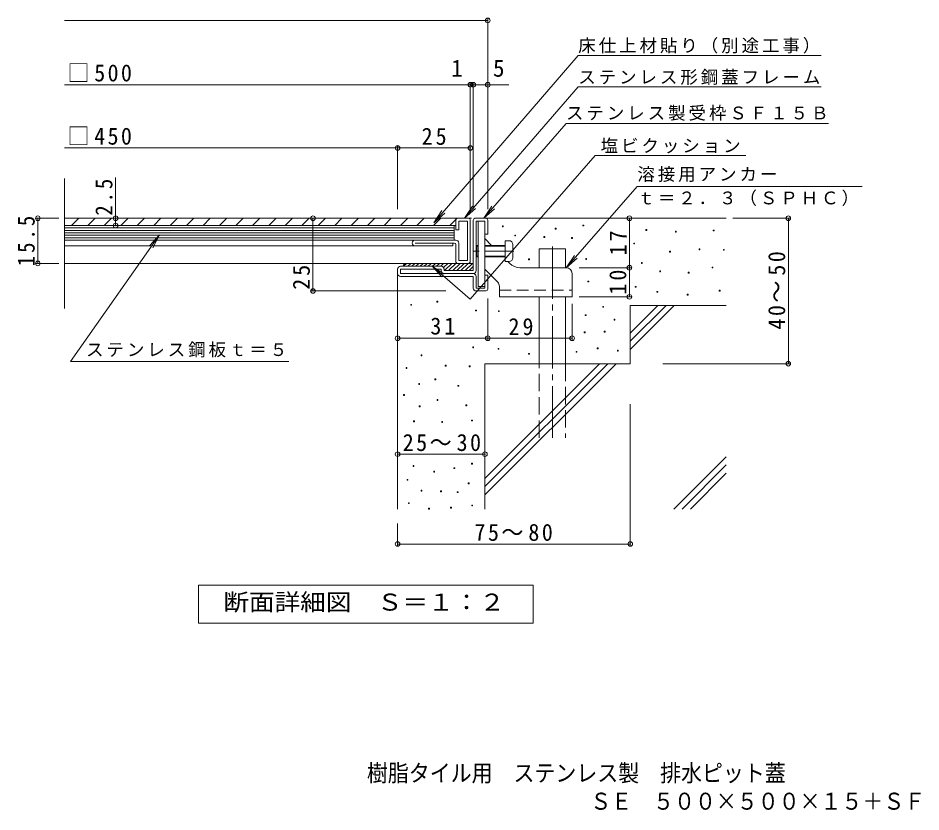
# Model space of a CAD drawing. Units: millimetres, scale not verified. Extents: x -297 to 260, y -275 to 226.
# Drawn here: x -296.9 to 13.5, y -274.9 to -1.9 of the extents above; entities that cross this region are included whole.
import ezdxf
from ezdxf.enums import TextEntityAlignment as Align

# ---------------------------------------------------------------- set-up
doc = ezdxf.new("R2010")
doc.units = ezdxf.units.MM
doc.header["$LTSCALE"] = 2
doc.header["$PDMODE"] = 32
doc.header["$PDSIZE"] = 1.6
for name, pattern in [('CHAIN1', [8, 5, -1, 1, -1]), ('CHAIN2', [12, 9, -1, 1, -1]), ('DASHED2', [3, 2, -1]), ('DASHED3', [4, 3, -1])]:
    doc.linetypes.add(name, pattern=pattern)
for name, color, linetype, lineweight in [('D-0', 7, 'Continuous', 9), ('D-1', 2, 'Continuous', 9), ('D-2', 3, 'Continuous', 9), ('D-3', 3, 'Continuous', 9), ('D-4', 7, 'Continuous', 9), ('D-5', 7, 'Continuous', 9), ('D-6', 6, 'Continuous', 9), ('D-9', 4, 'Continuous', 9), ('D-A', 2, 'Continuous', 9)]:
    doc.layers.add(name, color=color, linetype=linetype, lineweight=lineweight)
doc.layers.add('F-4_F-4ﾚｲﾔ', color=2, linetype='Continuous')
doc.styles.add('ＭＳ ゴシック', font='')
doc.styles.get('ＭＳ ゴシック').set_extended_font_data('MS Gothic')

msp = doc.modelspace()

# ---------------------------------------------------------------- linework, layer by layer
at = {"layer": 'D-0'}
for points in [[(-130.414, -73.656), (-130.414, -73.356), (-130.114, -73.356), (-130.114, -73.656)], [(-112.239, -74.441), (-112.239, -74.141), (-111.939, -74.141), (-111.939, -74.441)], [(-102.727, -73.361), (-102.727, -73.061), (-102.427, -73.061), (-102.427, -73.361)], [(-126.165, -76.816), (-126.165, -76.516), (-125.865, -76.516), (-125.865, -76.816)], [(-116.128, -77.341), (-116.128, -77.041), (-115.828, -77.041), (-115.828, -77.341)], [(-106.65, -77.676), (-106.65, -77.376), (-106.35, -77.376), (-106.35, -77.676)], [(-81.07, -74.94), (-81.07, -74.64), (-80.771, -74.64), (-80.771, -74.94)], [(-70.919, -75.481), (-70.919, -75.181), (-70.619, -75.181), (-70.619, -75.481)], [(-57.926, -75.075), (-57.926, -74.775), (-57.626, -74.775), (-57.626, -75.075)], [(-85.241, -79.545), (-85.241, -79.245), (-84.941, -79.245), (-84.941, -79.545)], [(-72.911, -82.358), (-72.911, -82.058), (-72.611, -82.058), (-72.611, -82.358)], [(-62.798, -81.572), (-62.798, -81.272), (-62.498, -81.272), (-62.498, -81.572)], [(-54.441, -81.724), (-54.441, -81.424), (-54.141, -81.424), (-54.141, -81.724)], [(-121.392, -85.032), (-121.392, -84.732), (-121.092, -84.732), (-121.092, -85.032)], [(-101.778, -84.901), (-101.778, -84.601), (-101.478, -84.601), (-101.478, -84.901)], [(-82.605, -86.237), (-82.605, -85.937), (-82.305, -85.937), (-82.305, -86.237)], [(-76.333, -89.152), (-76.333, -88.851), (-76.033, -88.851), (-76.033, -89.152)], [(-66.538, -89.622), (-66.538, -89.321), (-66.238, -89.321), (-66.238, -89.622)], [(-58.332, -87.798), (-58.332, -87.498), (-58.032, -87.498), (-58.032, -87.798)], [(-100.994, -92.616), (-100.994, -92.316), (-100.694, -92.316), (-100.694, -92.616)], [(-84.749, -94.481), (-84.749, -94.181), (-84.449, -94.181), (-84.449, -94.481)], [(-77.281, -96.19), (-77.281, -95.89), (-76.981, -95.89), (-76.981, -96.19)], [(-55.896, -95.784), (-55.896, -95.484), (-55.596, -95.484), (-55.596, -95.784)], [(-152.95, -99.536), (-152.95, -99.236), (-152.65, -99.236), (-152.65, -99.536)], [(-66.84, -97.135), (-66.84, -96.835), (-66.54, -96.835), (-66.54, -97.135)], [(-161.938, -100.641), (-161.938, -100.341), (-161.638, -100.341), (-161.638, -100.641)], [(-139.607, -102.613), (-139.607, -102.313), (-139.307, -102.313), (-139.307, -102.613)], [(-95.932, -101.343), (-95.932, -101.043), (-95.632, -101.043), (-95.632, -101.343)], [(-131.784, -102.829), (-131.784, -102.529), (-131.484, -102.529), (-131.484, -102.829)], [(-101.911, -104.195), (-101.911, -103.895), (-101.611, -103.895), (-101.611, -104.195)], [(-92.038, -105.775), (-92.038, -105.475), (-91.738, -105.475), (-91.738, -105.775)], [(-102.306, -110.119), (-102.306, -109.819), (-102.006, -109.819), (-102.006, -110.119)], [(-95.414, -109.891), (-95.414, -109.591), (-95.114, -109.591), (-95.114, -109.891)], [(-158.384, -118.018), (-158.384, -117.717), (-158.084, -117.717), (-158.084, -118.018)], [(-140.613, -115.253), (-140.613, -114.953), (-140.313, -114.953), (-140.313, -115.253)], [(-131.897, -115.773), (-131.897, -115.473), (-131.597, -115.473), (-131.597, -115.773)], [(-121.391, -117.498), (-121.391, -117.198), (-121.091, -117.198), (-121.091, -117.498)], [(-105.07, -116.833), (-105.07, -116.533), (-104.77, -116.533), (-104.77, -116.833)], [(-97.789, -115.631), (-97.789, -115.331), (-97.489, -115.331), (-97.489, -115.631)], [(-90.853, -116.438), (-90.853, -116.138), (-90.553, -116.138), (-90.553, -116.438)], [(-163.547, -122.362), (-163.547, -122.062), (-163.247, -122.062), (-163.247, -122.362)], [(-150.091, -121.572), (-150.091, -121.272), (-149.791, -121.272), (-149.791, -121.572)], [(-141.798, -121.803), (-141.798, -121.502), (-141.497, -121.502), (-141.497, -121.803)], [(-153.645, -126.311), (-153.645, -126.011), (-153.345, -126.011), (-153.345, -126.311)], [(-159.174, -127.89), (-159.174, -127.59), (-158.874, -127.59), (-158.874, -127.89)], [(-145.747, -128.516), (-145.747, -128.216), (-145.447, -128.216), (-145.447, -128.516)], [(-164.414, -131.689), (-164.414, -131.389), (-164.114, -131.389), (-164.114, -131.689)], [(-152.855, -133.419), (-152.855, -133.119), (-152.555, -133.119), (-152.555, -133.419)], [(-158.976, -135.591), (-158.976, -135.291), (-158.676, -135.291), (-158.676, -135.591)], [(-142.982, -135.23), (-142.982, -134.93), (-142.682, -134.93), (-142.682, -135.23)], [(-160.951, -140.725), (-160.951, -140.425), (-160.651, -140.425), (-160.651, -140.725)], [(-151.275, -140.923), (-151.275, -140.623), (-150.975, -140.623), (-150.975, -140.923)], [(-141.03, -140.436), (-141.03, -140.136), (-140.73, -140.136), (-140.73, -140.436)], [(-141.008, -155.302), (-141.008, -155.002), (-140.708, -155.002), (-140.708, -155.302)], [(-161.148, -156.092), (-161.148, -155.792), (-160.848, -155.792), (-160.848, -156.092)], [(-154.04, -158.066), (-154.04, -157.766), (-153.74, -157.766), (-153.74, -158.066)], [(-147.07, -156.834), (-147.07, -156.534), (-146.77, -156.534), (-146.77, -156.834)], [(-163.17, -160.831), (-163.17, -160.531), (-162.87, -160.531), (-162.87, -160.831)], [(-158.36, -164.546), (-158.36, -164.246), (-158.06, -164.246), (-158.06, -164.546)], [(-151.67, -164.78), (-151.67, -164.48), (-151.37, -164.48), (-151.37, -164.78)], [(-142.192, -162.016), (-142.192, -161.716), (-141.892, -161.716), (-141.892, -162.016)], [(-145.976, -165.105), (-145.976, -164.805), (-145.676, -164.805), (-145.676, -165.105)], [(-162.728, -168.89), (-162.728, -168.59), (-162.428, -168.59), (-162.428, -168.89)], [(-155.782, -170.75), (-155.782, -170.45), (-155.482, -170.45), (-155.482, -170.75)], [(-148.255, -170.448), (-148.255, -170.148), (-147.955, -170.148), (-147.955, -170.448)], [(-140.937, -169.658), (-140.937, -169.358), (-140.637, -169.358), (-140.637, -169.658)]]:
    msp.add_lwpolyline(points, close=True, dxfattribs=at)
at = {"layer": 'D-1'}
for p, q in [((-140.44, -88.75), (-140.44, -71.35)), ((-139.84, -70.75), (-136.04, -70.75)), ((-135.44, -71.35), (-135.44, -76.25)), ((-139.44, -88.75), (-139.44, -71.75)), ((-139.44, -71.75), (-136.44, -71.75)), ((-166.44, -89.75), (-166.44, -88.25)), ((-151.44, -87.25), (-165.44, -87.25)), ((-165.44, -89.75), (-165.44, -88.25)), ((-151.44, -88.25), (-165.44, -88.25)), ((-140.44, -89.75), (-165.44, -89.75)), ((-151.44, -88.75), (-151.44, -88.25)), ((-150.44, -88.25), (-150.44, -88.75)), ((-140.44, -88.75), (-150.44, -88.75)), ((-165.44, -90.75), (-140.44, -90.75)), ((-140.44, -94.75), (-140.44, -90.75)), ((-139.44, -90.75), (-139.44, -94.75)), ((-135.44, -90.25), (-136.44, -90.25)), ((-136.44, -94.75), (-136.44, -90.25)), ((-135.44, -95.15), (-135.44, -90.25)), ((-139.44, -94.75), (-136.44, -94.75)), ((-139.44, -95.75), (-136.04, -95.75))]:
    msp.add_line(p, q, dxfattribs=at)
msp.add_lwpolyline([(-135.44, -76.25), (-136.44, -76.25), (-136.44, -71.75)], dxfattribs=at)
for centre, radius, start, end in [((-139.84, -71.35), 0.6, 90, 180), ((-136.04, -71.35), 0.6, 0, 90), ((-165.44, -88.25), 1, 90, 180), ((-165.44, -89.75), 1, 180, 270), ((-151.44, -88.25), 1, 0, 90), ((-150.44, -88.75), 1, 180, 270), ((-140.44, -88.75), 1, 270, 0), ((-140.44, -90.75), 1, 0, 90), ((-139.44, -94.75), 1, 180, 270), ((-136.04, -95.15), 0.6, 270, 0)]:
    msp.add_arc(centre, radius, start, end, dxfattribs=at)
at = {"layer": 'D-2'}
for p, q in [((-280.973, -101.799), (-280.973, -57.01)), ((-280.973, -70.749), (-146.44, -70.749)), ((-146.44, -70.749), (-146.44, -74.75)), ((-142.14, -70.75), (-145.74, -70.75)), ((-145.44, -71.75), (-142.44, -71.75)), ((-145.44, -74.75), (-145.44, -71.75)), ((-142.44, -71.75), (-142.44, -85.25)), ((-141.44, -85.55), (-141.44, -71.45)), ((-146.44, -74.75), (-145.44, -74.75)), ((-280.973, -80.25), (-147.44, -80.25)), ((-160.44, -78.25), (-146.44, -78.25)), ((-146.94, -79.25), (-160.44, -79.25)), ((-147.44, -80.25), (-147.44, -79.25)), ((-146.44, -85.55), (-146.44, -79.75)), ((-145.44, -85.25), (-145.44, -79.25)), ((-142.14, -86.25), (-280.973, -86.25)), ((-142.44, -85.25), (-145.44, -85.25))]:
    msp.add_line(p, q, dxfattribs=at)
at = {"layer": 'D-2', "color": 4}
for p, q in [((-280.973, -73.249), (-146.44, -73.249)), ((-280.973, -74.082), (-146.94, -74.082)), ((-280.973, -74.915), (-146.94, -74.915)), ((-280.973, -75.749), (-146.94, -75.749)), ((-280.973, -76.582), (-146.94, -76.582)), ((-280.973, -77.415), (-146.94, -77.415))]:
    msp.add_line(p, q, dxfattribs=at)
msp.add_lwpolyline([(-280.973, -78.249), (-146.94, -78.249), (-146.94, -73.249)], dxfattribs=at)
at = {"layer": 'D-2'}
for centre, radius, start, end in [((-145.74, -71.45), 0.7, 90, 180), ((-142.14, -71.45), 0.7, 0, 90), ((-160.44, -79.25), 1, 90, 270), ((-146.94, -79.75), 0.5, 0, 90), ((-146.44, -79.25), 1, 0, 90), ((-145.74, -85.55), 0.7, 180, 270), ((-142.14, -85.55), 0.7, 270, 352.98354)]:
    msp.add_arc(centre, radius, start, end, dxfattribs=at)
at = {"layer": 'D-3'}
for p, q in [((-138.74, -71.75), (-138.74, -94.25)), ((-138.74, -71.75), (-136.44, -71.75)), ((-136.44, -71.75), (-136.44, -94.25)), ((-134.14, -80.05), (-136.44, -77.75)), ((-127.904, -86.285), (-128.54, -85.65)), ((-132.026, -92.7), (-136.44, -88.285)), ((-108.44, -87.75), (-124.369, -87.75)), ((-106.44, -89.75), (-106.44, -97.75)), ((-138.74, -94.25), (-136.44, -94.25)), ((-131.44, -94.114), (-131.44, -97.75)), ((-131.44, -97.75), (-106.44, -97.75))]:
    msp.add_line(p, q, dxfattribs=at)
at = {"layer": 'D-3', "linetype": 'CHAIN1'}
msp.add_line((-126.452, -82.05), (-140.186, -82.05), dxfattribs=at)
at = {"layer": 'D-3', "linetype": 'DASHED2'}
msp.add_line((-131.44, -95.45), (-106.44, -95.45), dxfattribs=at)
at = {"layer": 'D-3'}
for centre, radius, start, end in [((-124.369, -82.75), 5, 225, 270), ((-108.44, -89.75), 2, 0, 90), ((-133.44, -94.114), 2, 0, 45.00024)]:
    msp.add_arc(centre, radius, start, end, dxfattribs=at)
at = {"layer": 'D-4'}
for p, q in [((-280.973, -2.676), (-135.44, -2.676)), ((-135.44, -67.659), (-135.44, -2.076)), ((-280.973, -24.816), (-128.222, -24.816)), ((-141.44, -67.659), (-141.44, -24.216)), ((-140.44, -67.659), (-140.44, -24.216)), ((-166.44, -67.659), (-166.44, -45.966)), ((-280.973, -46.566), (-166.44, -46.566)), ((-166.44, -46.566), (-141.44, -46.566)), ((-263.402, -73.249), (-263.402, -56.772)), ((-282.914, -70.75), (-290.741, -70.75)), ((-290.141, -86.25), (-290.141, -70.75)), ((-141.069, -70.75), (-196.136, -70.75)), ((-195.536, -95.75), (-195.536, -70.75)), ((-86.725, -87.75), (-86.725, -70.75)), ((-51.234, -70.75), (-31.503, -70.75)), ((-32.103, -120.75), (-32.103, -70.75)), ((-282.914, -86.25), (-290.741, -86.25)), ((-104.074, -87.75), (-86.125, -87.75)), ((-86.725, -97.75), (-86.725, -87.75)), ((-149.811, -95.75), (-196.136, -95.75)), ((-135.44, -98.343), (-135.44, -112.612)), ((-104.074, -97.75), (-86.125, -97.75)), ((-106.44, -100.115), (-106.44, -112.612)), ((-135.44, -112.012), (-166.44, -112.012)), ((-135.44, -112.012), (-106.44, -112.012)), ((-75.284, -120.75), (-31.503, -120.75)), ((-86.439, -134.725), (-86.439, -183.366)), ((-166.44, -151.874), (-136.44, -151.874)), ((-166.44, -175.75), (-166.44, -183.366)), ((-166.44, -182.766), (-86.439, -182.766))]:
    msp.add_line(p, q, dxfattribs=at)
for p in [(-135.44, -2.676), (-141.44, -24.816), (-140.44, -24.816), (-135.44, -24.816), (-166.44, -46.566), (-141.44, -46.566), (-290.141, -70.75), (-263.402, -70.749), (-195.536, -70.75), (-86.725, -70.75), (-32.103, -70.75), (-263.402, -73.249), (-290.141, -86.25), (-86.725, -87.75), (-195.536, -95.75), (-86.725, -97.75), (-166.44, -112.012), (-135.44, -112.012), (-106.44, -112.012), (-32.103, -120.75), (-166.44, -151.874), (-136.44, -151.874), (-166.44, -182.766), (-86.439, -182.766)]:
    msp.add_point(p, dxfattribs=at)
at = {"layer": 'D-5'}
for p, q in [((-104.336, -14.804), (-153.94, -72.252)), ((-104.336, -14.804), (-20.759, -14.804)), ((-104.336, -25.501), (-143.406, -70.75)), ((-104.336, -25.501), (-20.759, -25.501)), ((-108.47, -38.168), (-136.828, -70.75)), ((-108.47, -38.168), (-18.312, -38.168)), ((-98.571, -49.14), (-141.536, -98.505)), ((-98.571, -49.14), (-46.694, -49.14)), ((-153.94, -72.252), (-151.194, -68.074)), ((-143.406, -70.75), (-140.661, -66.571)), ((-143.406, -70.75), (-139.673, -67.424)), ((-136.828, -70.75), (-134.066, -66.582)), ((-136.828, -70.75), (-133.081, -67.439)), ((-153.94, -72.252), (-150.206, -68.927)), ((-278.946, -119.97), (-248.255, -76.483)), ((-248.255, -76.483), (-251.647, -80.157)), ((-248.255, -76.483), (-250.58, -80.91)), ((-108.44, -87.75), (-105.677, -83.582)), ((-108.44, -87.75), (-104.693, -84.439)), ((-154.546, -87.182), (-150.378, -89.944)), ((-278.946, -119.97), (-203.895, -119.97))]:
    msp.add_line(p, q, dxfattribs=at)
for points in [[(-108.44, -87.75), (-84.09, -59.774), (-6.75, -59.774)], [(-141.536, -98.505), (-154.546, -87.182), (-151.235, -90.929)]]:
    msp.add_lwpolyline(points, dxfattribs=at)
at = {"layer": 'D-5', "color": 2}
msp.add_lwpolyline([(-234.839, -209.938), (-234.839, -196.938), (-119.839, -196.938), (-119.839, -209.938)], close=True, dxfattribs=at)
at = {"layer": 'D-6'}
for p, q in [((-136.04, -70.75), (-53.439, -70.75)), ((-117.739, -81.25), (-108.739, -81.25)), ((-117.739, -87.75), (-117.739, -81.25)), ((-108.739, -87.75), (-108.739, -81.25)), ((-166.44, -89.75), (-166.44, -170.75)), ((-117.739, -120.75), (-117.739, -97.75)), ((-108.739, -120.75), (-108.739, -97.75)), ((-86.44, -100.75), (-53.439, -100.75)), ((-86.44, -100.75), (-86.44, -120.75)), ((-86.44, -110.218), (-76.972, -100.75)), ((-86.44, -113.046), (-74.143, -100.75)), ((-86.44, -115.874), (-71.315, -100.75)), ((-136.44, -120.75), (-136.44, -170.75)), ((-136.44, -120.75), (-86.44, -120.75)), ((-136.44, -160.217), (-96.972, -120.75)), ((-136.44, -163.046), (-94.144, -120.75)), ((-136.44, -165.874), (-91.315, -120.75)), ((-71.433, -170.75), (-53.439, -152.756)), ((-68.605, -170.75), (-53.439, -155.584)), ((-65.777, -170.75), (-53.439, -158.412))]:
    msp.add_line(p, q, dxfattribs=at)
at = {"layer": 'D-6', "linetype": 'CHAIN2'}
msp.add_line((-113.239, -80.434), (-113.239, -146.25), dxfattribs=at)
at = {"layer": 'D-6', "linetype": 'DASHED3'}
for p, q in [((-117.739, -146.25), (-117.739, -120.75)), ((-108.739, -120.75), (-108.739, -146.25))]:
    msp.add_line(p, q, dxfattribs=at)
at = {"layer": 'D-9'}
for p, q in [((-163.363, -86.25), (-164.363, -87.25)), ((-163.44, -86.25), (-140.44, -86.25)), ((-161.949, -86.25), (-162.949, -87.25)), ((-160.535, -86.25), (-161.535, -87.25)), ((-159.121, -86.25), (-160.12, -87.25)), ((-157.706, -86.25), (-158.706, -87.25)), ((-156.292, -86.25), (-157.292, -87.25)), ((-154.878, -86.25), (-155.878, -87.25)), ((-153.464, -86.25), (-154.464, -87.25)), ((-152.05, -86.25), (-153.049, -87.25)), ((-150.635, -86.25), (-151.635, -87.25)), ((-149.221, -86.25), (-150.632, -87.661)), ((-147.807, -86.25), (-150.307, -88.75)), ((-146.393, -86.25), (-148.892, -88.75)), ((-144.978, -86.25), (-147.478, -88.75)), ((-143.564, -86.25), (-146.064, -88.75)), ((-142.15, -86.25), (-144.65, -88.75)), ((-140.736, -86.25), (-143.236, -88.75)), ((-140.44, -87.368), (-141.821, -88.75))]:
    msp.add_line(p, q, dxfattribs=at)
msp.add_arc((-163.44, -87.25), 1, 90, 180, dxfattribs=at)
at = {"layer": 'D-A'}
for p, q in [((-278.586, -73.249), (-276.086, -70.749)), ((-272.929, -73.249), (-270.429, -70.749)), ((-267.272, -73.249), (-264.772, -70.749)), ((-261.615, -73.249), (-259.115, -70.749)), ((-255.958, -73.249), (-253.458, -70.749)), ((-250.301, -73.249), (-247.802, -70.749)), ((-244.645, -73.249), (-242.145, -70.749)), ((-238.988, -73.249), (-236.488, -70.749)), ((-233.331, -73.249), (-230.831, -70.749)), ((-227.674, -73.249), (-225.174, -70.749)), ((-222.017, -73.249), (-219.517, -70.749)), ((-216.36, -73.249), (-213.86, -70.749)), ((-210.703, -73.249), (-208.204, -70.749)), ((-205.047, -73.249), (-202.547, -70.749)), ((-199.39, -73.249), (-196.89, -70.749)), ((-193.733, -73.249), (-191.233, -70.749)), ((-188.076, -73.249), (-185.576, -70.749)), ((-182.419, -73.249), (-179.919, -70.749)), ((-176.762, -73.249), (-174.262, -70.749)), ((-171.105, -73.249), (-168.605, -70.749)), ((-165.449, -73.249), (-162.949, -70.749)), ((-159.792, -73.249), (-157.292, -70.749)), ((-154.135, -73.249), (-151.635, -70.749)), ((-148.478, -73.249), (-146.44, -71.21))]:
    msp.add_line(p, q, dxfattribs=at)
at = {"layer": 'D-A', "color": 7}
for p, q in [((-138.74, -80.3), (-139.44, -80.3)), ((-138.74, -80.05), (-139.19, -80.05)), ((-129.44, -80.05), (-136.44, -80.05)), ((-129.44, -80.3), (-136.44, -80.3)), ((-126.84, -84.35), (-126.84, -79.75)), ((-139.19, -84.05), (-139.44, -83.8)), ((-138.74, -83.8), (-139.44, -83.8)), ((-129.44, -83.8), (-136.44, -83.8)), ((-138.74, -84.05), (-139.19, -84.05)), ((-129.44, -84.05), (-136.44, -84.05)), ((-128.14, -85.65), (-129.44, -85.65))]:
    msp.add_line(p, q, dxfattribs=at)
for points in [[(-139.19, -84.05), (-139.19, -80.05), (-139.44, -80.3)], [(-128.14, -78.45), (-129.44, -78.45), (-129.44, -85.65)]]:
    msp.add_lwpolyline(points, dxfattribs=at)
for centre, start, end in [((-128.14, -79.75), 0, 90), ((-128.14, -84.35), 270, 0)]:
    msp.add_arc(centre, 1.3, start, end, dxfattribs=at)

# ---------------------------------------------------------------- texts
at = {"layer": 'D-4', "color": 2, "style": 'ＭＳ ゴシック'}
for s, p in [('1', (-148.029, -23.816)), ('5', (-133.657, -23.816))]:
    msp.add_text(s, height=5.865, dxfattribs=at).set_placement(p, align=Align.BOTTOM_LEFT)
at = {"layer": 'D-4', "color": 2, "char_height": 5.865, "attachment_point": 7, "style": 'ＭＳ ゴシック'}
for s, insert in [('\\T1.21;\\W0.95;□500', (-279.946, -23.816)), ('\\T1.21;\\W0.95;□450', (-279.946, -45.566)), ('\\T1.27;\\W0.95;25', (-158.189, -45.566)), ('\\T1.27;\\W0.95;31', (-155.19, -110.812)), ('\\T1.22;\\W0.95;25～30', (-164.69, -150.874)), ('\\T1.22;\\W0.95;75～80', (-140.013, -181.766))]:
    msp.add_mtext(s, dxfattribs=dict(at, insert=insert))
for s, insert, rotation in [('\\T1.27;\\W0.9;2.5', (-264.402, -69.849), 90), ('\\T1.28;\\W0.9;15.5', (-291.141, -87.25), 90), ('\\T1.27;\\W0.95;17', (-87.725, -83.5), 90), ('\\T1.22;\\W0.95;40～50', (-33.102, -109), 90), ('\\T1.27;\\W0.95;25', (-196.536, -95.342), 90), ('\\T1.27;\\W0.95;10', (-87.725, -97), 90), ('\\T1.27;\\W0.95;29', (-128.323, -111.012), 0.001)]:
    msp.add_mtext(s, dxfattribs=dict(at, insert=insert, rotation=rotation))
at = {"layer": 'D-5', "color": 2, "style": 'ＭＳ ゴシック', "width": 1.1}
msp.add_text('断面詳細図\u3000Ｓ＝１：２', height=5.865, dxfattribs=at).set_placement((-226.338, -207.438), align=Align.BOTTOM_LEFT)
at = {"layer": 'D-5', "char_height": 4.399, "attachment_point": 7, "style": 'ＭＳ ゴシック'}
for s, insert in [('\\T1.17;床仕上材貼り（別途工事）', (-104.336, -14.082)), ('\\T1.17;ステンレス形鋼蓋フレーム', (-104.336, -24.887)), ('\\T1.17;ステンレス製受枠ＳＦ１５Ｂ', (-108.542, -37.216)), ('\\T1.17;塩ビクッション', (-96.644, -48.436)), ('\\T1.17;溶接用アンカー', (-84.002, -58.281)), ('\\T1.17;ｔ＝２．３（ＳＰＨＣ）', (-84.002, -66.526)), ('\\T1.17;ステンレス鋼板ｔ＝５', (-273.548, -118.593))]:
    msp.add_mtext(s, dxfattribs=dict(at, insert=insert))
at = {"layer": 'F-4_F-4ﾚｲﾔ', "style": 'ＭＳ ゴシック', "width": 0.9}
for s, p in [('樹脂タイル用\u3000ステンレス製\u3000排水ピット蓋', (-176.993, -266.227)), ('ＳＥ\u3000５００×５００×１５＋ＳＦ１５Ｂ（四方枠）', (-100.196, -275.913))]:
    msp.add_text(s, height=5.865, dxfattribs=at).set_placement(p, align=Align.BOTTOM_LEFT)

doc.saveas('drawing.dxf')
